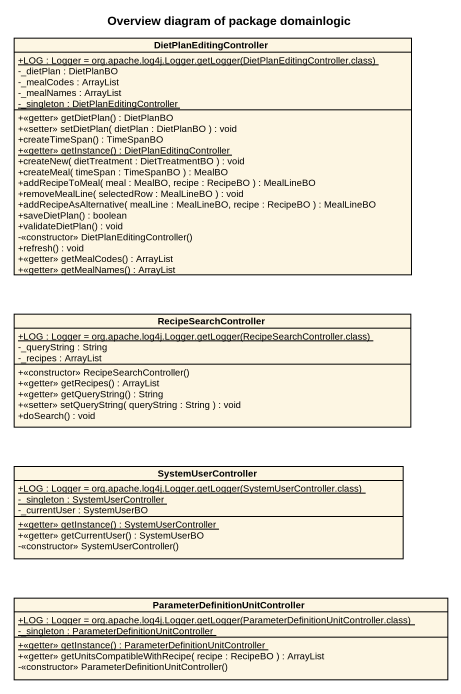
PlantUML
@startuml
title Overview diagram of package domainlogic
hide circle
hide empty members
skinparam classAttributeIconSize 0
class DietPlanEditingController {
  {static} {field} +LOG : Logger = org.apache.log4j.Logger.getLogger(DietPlanEditingController.class)
  -_dietPlan : DietPlanBO
  -_mealCodes : ArrayList
  -_mealNames : ArrayList
  {static} -_singleton : DietPlanEditingController
  +<<getter>> getDietPlan() : DietPlanBO
  +<<setter>> setDietPlan( dietPlan : DietPlanBO ) : void
  +createTimeSpan() : TimeSpanBO
  {static} +<<getter>> getInstance() : DietPlanEditingController
  +createNew( dietTreatment : DietTreatmentBO ) : void
  +createMeal( timeSpan : TimeSpanBO ) : MealBO
  +addRecipeToMeal( meal : MealBO, recipe : RecipeBO ) : MealLineBO
  +removeMealLine( selectedRow : MealLineBO ) : void
  +addRecipeAsAlternative( mealLine : MealLineBO, recipe : RecipeBO ) : MealLineBO
  +saveDietPlan() : boolean
  +validateDietPlan() : void
  -<<constructor>> DietPlanEditingController()
  +refresh() : void
  +<<getter>> getMealCodes() : ArrayList
  +<<getter>> getMealNames() : ArrayList
}
class RecipeSearchController {
  {static} {field} +LOG : Logger = org.apache.log4j.Logger.getLogger(RecipeSearchController.class)
  -_queryString : String
  -_recipes : ArrayList
  +<<constructor>> RecipeSearchController()
  +<<getter>> getRecipes() : ArrayList
  +<<getter>> getQueryString() : String
  +<<setter>> setQueryString( queryString : String ) : void
  +doSearch() : void
}
class SystemUserController {
  {static} {field} +LOG : Logger = org.apache.log4j.Logger.getLogger(SystemUserController.class)
  {static} -_singleton : SystemUserController
  -_currentUser : SystemUserBO
  {static} +<<getter>> getInstance() : SystemUserController
  +<<getter>> getCurrentUser() : SystemUserBO
  -<<constructor>> SystemUserController()
}
class "ParameterDefinitionUnitController" as ParameterDefinitionUnitContr {
  {static} {field} +LOG : Logger = org.apache.log4j.Logger.getLogger(ParameterDefinitionUnitController.class)
  {static} -_singleton : ParameterDefinitionUnitController
  {static} +<<getter>> getInstance() : ParameterDefinitionUnitController
  +<<getter>> getUnitsCompatibleWithRecipe( recipe : RecipeBO ) : ArrayList
  -<<constructor>> ParameterDefinitionUnitController()
}
@enduml
